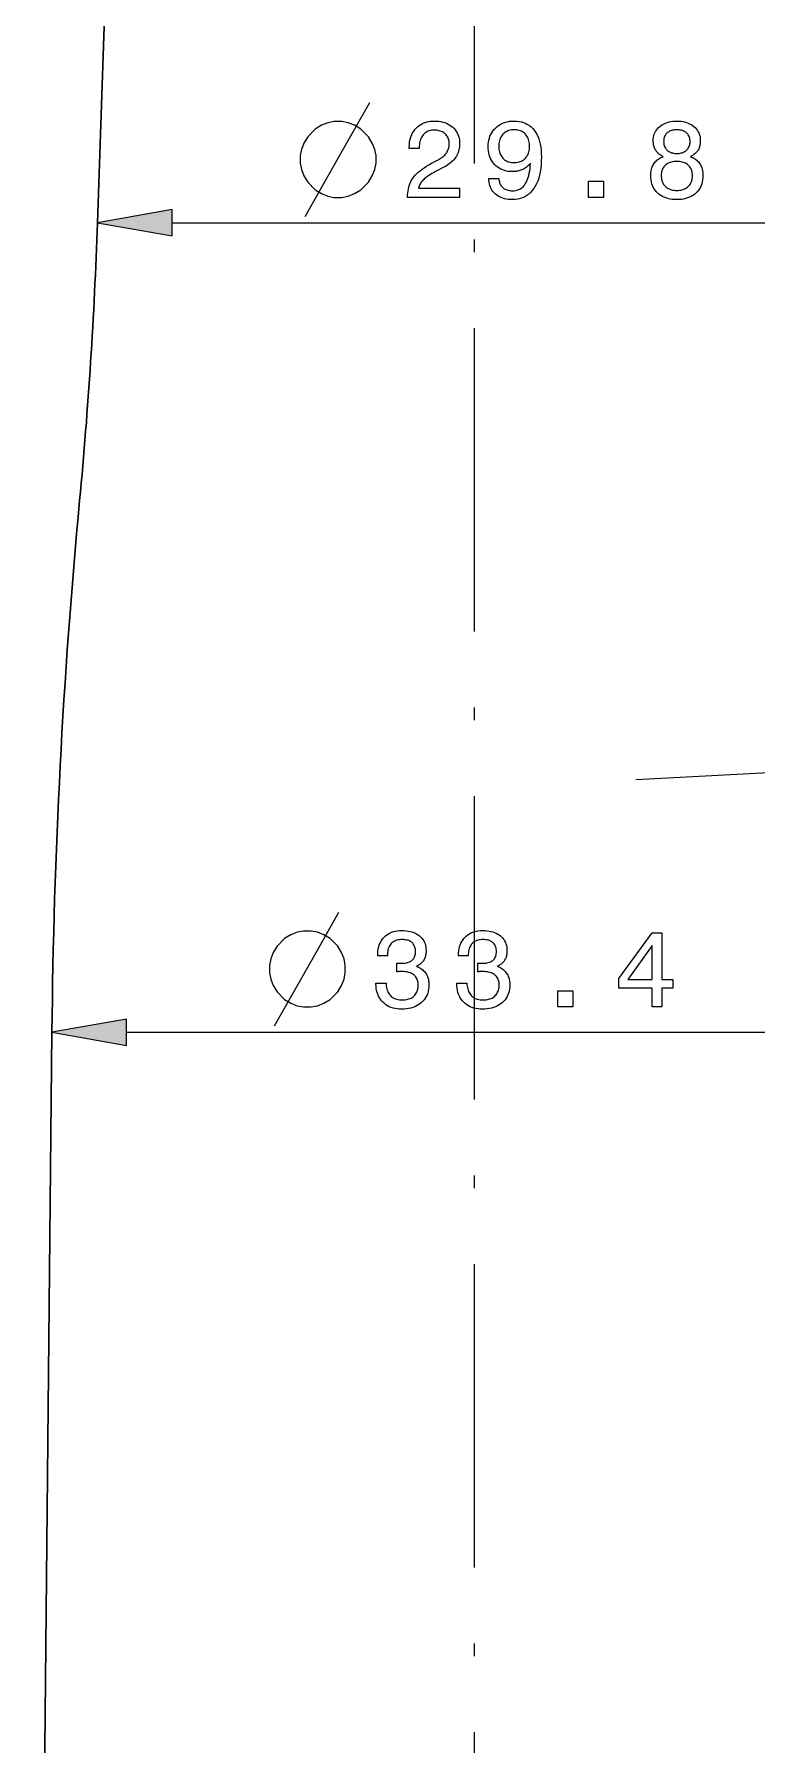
# Model space of a CAD drawing. Extents: x 0 to 297, y 0 to 420.
# Drawn here: x 130.6 to 159.1, y 213.2 to 280.9 of the extents above; entities that cross this region are included whole.
import ezdxf

# ---------------------------------------------------------------- set-up
doc = ezdxf.new("R2010")
doc.units = 0
doc.linetypes.add('DASHDOT', pattern=[18.5, 12, -3, 0.5, -3])

msp = doc.modelspace()

# ---------------------------------------------------------------- linework, layer by layer
at = {"color": 7, "linetype": 'DASHDOT', "lineweight": 13}
msp.add_line((147.963, 343.239), (147.963, 112.248), dxfattribs=at)
at = {"color": 7, "lineweight": 30}
for p, q in [((135.263, 338.402), (133.063, 273.402)), ((131.263, 241.402), (130.563, 171.402))]:
    msp.add_line(p, q, dxfattribs=at)
at = {"color": 7, "lineweight": 13}
for p, q in [((136.018, 273.402), (159.909, 273.402)), ((134.218, 241.402), (161.709, 241.402))]:
    msp.add_line(p, q, dxfattribs=at)
at = {"color": 7, "lineweight": 13, "ltscale": 0.25}
msp.add_line((154.35, 251.393), (164.337, 251.913), dxfattribs=at)
at = {"color": 7, "lineweight": 13}
for points in [[(141.278, 273.652), (142.978, 276.652), (143.828, 278.152)], [(140.064, 241.652), (141.764, 244.652), (142.614, 246.152)]]:
    msp.add_lwpolyline(points, dxfattribs=at)
for points in [[(142.728, 277.402), (142.428, 277.402), (142.178, 277.352), (141.928, 277.252), (141.678, 277.102), (141.378, 276.802), (141.228, 276.552), (141.128, 276.302), (141.078, 276.052), (141.078, 275.752), (141.128, 275.502), (141.228, 275.252), (141.378, 275.002), (141.678, 274.702), (141.928, 274.552), (142.178, 274.452), (142.428, 274.402), (142.728, 274.402), (142.978, 274.452), (143.228, 274.552), (143.478, 274.702), (143.778, 275.002), (143.928, 275.252), (144.028, 275.502), (144.078, 275.752), (144.078, 276.052), (144.028, 276.302), (143.928, 276.552), (143.778, 276.802), (143.478, 277.102), (143.228, 277.252), (142.978, 277.352)], [(145.325, 274.402), (145.325, 274.414), (145.327, 274.502), (145.333, 274.586), (145.344, 274.668), (145.358, 274.747), (145.377, 274.822), (145.399, 274.895), (145.426, 274.965), (145.457, 275.032), (145.492, 275.096), (145.532, 275.157), (145.576, 275.217), (145.628, 275.276), (145.685, 275.336), (145.75, 275.395), (145.821, 275.454), (145.899, 275.513), (145.984, 275.572), (146.075, 275.631), (146.173, 275.69), (146.278, 275.749), (146.533, 275.888), (146.578, 275.913), (146.62, 275.939), (146.66, 275.965), (146.697, 275.992), (146.732, 276.02), (146.764, 276.048), (146.794, 276.077), (146.821, 276.106), (146.846, 276.136), (146.868, 276.167), (146.888, 276.199), (146.906, 276.231), (146.922, 276.265), (146.936, 276.3), (146.947, 276.336), (146.957, 276.372), (146.964, 276.41), (146.969, 276.45), (146.973, 276.49), (146.974, 276.531), (146.972, 276.578), (146.967, 276.622), (146.959, 276.666), (146.947, 276.707), (146.933, 276.746), (146.915, 276.784), (146.894, 276.819), (146.869, 276.853), (146.841, 276.885), (146.81, 276.916), (146.776, 276.943), (146.74, 276.968), (146.702, 276.99), (146.662, 277.009), (146.619, 277.025), (146.574, 277.039), (146.527, 277.049), (146.478, 277.056), (146.426, 277.061), (146.373, 277.062), (146.319, 277.06), (146.269, 277.055), (146.22, 277.045), (146.174, 277.032), (146.129, 277.016), (146.088, 276.995), (146.048, 276.971), (146.011, 276.943), (145.976, 276.912), (145.944, 276.877), (145.914, 276.838), (145.887, 276.797), (145.864, 276.753), (145.843, 276.706), (145.826, 276.656), (145.812, 276.604), (145.801, 276.549), (145.793, 276.491), (145.788, 276.43), (145.787, 276.366), (145.787, 276.331), (145.395, 276.331), (145.395, 276.392), (145.397, 276.485), (145.405, 276.574), (145.419, 276.659), (145.438, 276.74), (145.462, 276.817), (145.492, 276.89), (145.527, 276.959), (145.567, 277.025), (145.613, 277.086), (145.664, 277.143), (145.72, 277.196), (145.78, 277.243), (145.844, 277.285), (145.911, 277.321), (145.982, 277.351), (146.057, 277.376), (146.136, 277.396), (146.219, 277.409), (146.305, 277.418), (146.396, 277.421), (146.483, 277.418), (146.566, 277.411), (146.646, 277.398), (146.723, 277.381), (146.796, 277.359), (146.866, 277.332), (146.933, 277.3), (146.996, 277.263), (147.055, 277.221), (147.112, 277.174), (147.164, 277.123), (147.21, 277.069), (147.251, 277.012), (147.286, 276.952), (147.316, 276.889), (147.341, 276.822), (147.36, 276.753), (147.374, 276.681), (147.382, 276.605), (147.385, 276.527), (147.383, 276.465), (147.378, 276.406), (147.37, 276.348), (147.359, 276.291), (147.345, 276.236), (147.327, 276.182), (147.306, 276.13), (147.282, 276.08), (147.255, 276.031), (147.224, 275.984), (147.191, 275.938), (147.154, 275.893), (147.113, 275.85), (147.069, 275.807), (147.022, 275.766), (146.971, 275.727), (146.917, 275.688), (146.86, 275.651), (146.799, 275.615), (146.735, 275.58), (146.482, 275.451), (146.412, 275.414), (146.346, 275.378), (146.284, 275.342), (146.227, 275.307), (146.173, 275.273), (146.123, 275.239), (146.077, 275.206), (146.036, 275.174), (145.998, 275.143), (145.965, 275.112), (145.934, 275.081), (145.906, 275.05), (145.88, 275.018), (145.856, 274.985), (145.834, 274.951), (145.815, 274.917), (145.797, 274.882), (145.782, 274.846), (145.768, 274.81), (145.757, 274.773), (147.385, 274.773), (147.385, 274.402)], [(148.54, 275.144), (148.936, 275.144), (148.94, 275.1), (148.946, 275.057), (148.955, 275.017), (148.966, 274.979), (148.98, 274.943), (148.996, 274.909), (149.016, 274.876), (149.038, 274.846), (149.062, 274.818), (149.089, 274.792), (149.119, 274.768), (149.15, 274.746), (149.184, 274.727), (149.219, 274.711), (149.257, 274.697), (149.297, 274.685), (149.339, 274.676), (149.382, 274.67), (149.428, 274.666), (149.476, 274.665), (149.54, 274.668), (149.601, 274.676), (149.66, 274.689), (149.715, 274.708), (149.766, 274.732), (149.815, 274.762), (149.861, 274.797), (149.904, 274.837), (149.943, 274.883), (149.98, 274.934), (150.013, 274.99), (150.044, 275.053), (150.072, 275.12), (150.097, 275.194), (150.119, 275.273), (150.138, 275.358), (150.154, 275.448), (150.167, 275.544), (150.177, 275.646), (150.184, 275.753), (150.159, 275.721), (150.132, 275.69), (150.104, 275.661), (150.074, 275.634), (150.044, 275.608), (150.013, 275.584), (149.98, 275.562), (149.947, 275.541), (149.912, 275.522), (149.877, 275.504), (149.84, 275.488), (149.802, 275.474), (149.764, 275.461), (149.725, 275.45), (149.685, 275.441), (149.644, 275.433), (149.602, 275.427), (149.56, 275.423), (149.516, 275.421), (149.472, 275.42), (149.388, 275.423), (149.308, 275.431), (149.231, 275.444), (149.157, 275.464), (149.086, 275.488), (149.018, 275.518), (148.954, 275.554), (148.893, 275.595), (148.835, 275.641), (148.78, 275.693), (148.73, 275.749), (148.685, 275.809), (148.645, 275.872), (148.61, 275.939), (148.581, 276.009), (148.557, 276.083), (148.539, 276.16), (148.525, 276.241), (148.517, 276.325), (148.515, 276.413), (148.518, 276.501), (148.526, 276.586), (148.54, 276.667), (148.56, 276.745), (148.585, 276.819), (148.616, 276.891), (148.653, 276.958), (148.695, 277.023), (148.743, 277.084), (148.796, 277.141), (148.854, 277.194), (148.916, 277.242), (148.981, 277.284), (149.049, 277.32), (149.121, 277.351), (149.196, 277.376), (149.275, 277.395), (149.358, 277.409), (149.444, 277.418), (149.533, 277.421), (149.635, 277.417), (149.733, 277.406), (149.826, 277.388), (149.914, 277.362), (149.996, 277.329), (150.074, 277.289), (150.148, 277.242), (150.216, 277.187), (150.279, 277.125), (150.337, 277.056), (150.39, 276.98), (150.438, 276.897), (150.48, 276.808), (150.516, 276.712), (150.547, 276.61), (150.572, 276.502), (150.591, 276.387), (150.605, 276.266), (150.614, 276.138), (150.617, 276.004), (150.614, 275.845), (150.605, 275.694), (150.59, 275.55), (150.569, 275.414), (150.542, 275.285), (150.51, 275.164), (150.471, 275.05), (150.426, 274.944), (150.376, 274.845), (150.319, 274.754), (150.257, 274.67), (150.19, 274.596), (150.118, 274.53), (150.041, 274.473), (149.959, 274.425), (149.872, 274.385), (149.779, 274.355), (149.682, 274.333), (149.579, 274.319), (149.472, 274.315), (149.388, 274.317), (149.308, 274.324), (149.232, 274.335), (149.159, 274.351), (149.089, 274.371), (149.023, 274.396), (148.96, 274.426), (148.901, 274.459), (148.845, 274.498), (148.793, 274.541), (148.745, 274.587), (148.702, 274.637), (148.664, 274.69), (148.631, 274.745), (148.603, 274.804), (148.58, 274.866), (148.563, 274.931), (148.55, 274.999), (148.543, 275.07)], [(155.436, 276.016), (155.397, 276.035), (155.361, 276.055), (155.326, 276.077), (155.293, 276.099), (155.263, 276.123), (155.234, 276.149), (155.207, 276.175), (155.182, 276.203), (155.16, 276.233), (155.139, 276.263), (155.12, 276.295), (155.103, 276.328), (155.088, 276.363), (155.075, 276.399), (155.064, 276.437), (155.055, 276.476), (155.049, 276.517), (155.044, 276.559), (155.041, 276.602), (155.04, 276.647), (155.042, 276.714), (155.05, 276.779), (155.063, 276.841), (155.081, 276.901), (155.104, 276.958), (155.133, 277.013), (155.166, 277.065), (155.205, 277.114), (155.249, 277.161), (155.298, 277.205), (155.351, 277.246), (155.407, 277.283), (155.467, 277.315), (155.53, 277.343), (155.595, 277.367), (155.664, 277.386), (155.736, 277.401), (155.812, 277.412), (155.89, 277.418), (155.971, 277.421), (156.053, 277.418), (156.132, 277.412), (156.207, 277.401), (156.28, 277.386), (156.349, 277.367), (156.414, 277.343), (156.477, 277.315), (156.536, 277.283), (156.592, 277.246), (156.645, 277.205), (156.694, 277.161), (156.737, 277.114), (156.776, 277.065), (156.809, 277.013), (156.837, 276.958), (156.86, 276.901), (156.878, 276.841), (156.891, 276.779), (156.899, 276.714), (156.901, 276.647), (156.9, 276.602), (156.897, 276.558), (156.892, 276.516), (156.886, 276.475), (156.877, 276.435), (156.866, 276.398), (156.854, 276.361), (156.839, 276.326), (156.823, 276.293), (156.804, 276.261), (156.784, 276.23), (156.761, 276.201), (156.737, 276.173), (156.71, 276.147), (156.681, 276.122), (156.651, 276.098), (156.618, 276.076), (156.583, 276.055), (156.546, 276.035), (156.507, 276.016), (156.555, 275.997), (156.601, 275.975), (156.644, 275.952), (156.685, 275.926), (156.723, 275.899), (156.759, 275.869), (156.793, 275.838), (156.824, 275.805), (156.853, 275.769), (156.879, 275.732), (156.903, 275.693), (156.924, 275.652), (156.943, 275.609), (156.959, 275.565), (156.973, 275.518), (156.984, 275.47), (156.993, 275.421), (156.999, 275.37), (157.003, 275.316), (157.004, 275.262), (157.002, 275.177), (156.993, 275.096), (156.979, 275.018), (156.96, 274.944), (156.935, 274.873), (156.904, 274.806), (156.868, 274.742), (156.826, 274.682), (156.778, 274.625), (156.725, 274.572), (156.667, 274.523), (156.606, 274.48), (156.54, 274.441), (156.47, 274.408), (156.397, 274.379), (156.32, 274.356), (156.239, 274.338), (156.153, 274.325), (156.064, 274.318), (155.971, 274.315), (155.879, 274.318), (155.79, 274.325), (155.704, 274.338), (155.623, 274.356), (155.546, 274.379), (155.473, 274.408), (155.403, 274.441), (155.338, 274.48), (155.276, 274.523), (155.219, 274.572), (155.166, 274.625), (155.119, 274.682), (155.077, 274.742), (155.041, 274.806), (155.01, 274.873), (154.985, 274.944), (154.966, 275.018), (154.952, 275.096), (154.943, 275.177), (154.941, 275.262), (154.942, 275.316), (154.946, 275.37), (154.952, 275.421), (154.961, 275.47), (154.972, 275.518), (154.986, 275.565), (155.002, 275.609), (155.021, 275.652), (155.042, 275.693), (155.066, 275.732), (155.092, 275.769), (155.121, 275.805), (155.152, 275.838), (155.185, 275.869), (155.221, 275.899), (155.259, 275.926), (155.3, 275.952), (155.343, 275.975), (155.388, 275.997)], [(148.932, 276.417), (148.934, 276.36), (148.939, 276.305), (148.947, 276.253), (148.958, 276.203), (148.972, 276.155), (148.99, 276.11), (149.011, 276.067), (149.035, 276.026), (149.063, 275.988), (149.093, 275.952), (149.127, 275.919), (149.162, 275.89), (149.2, 275.863), (149.239, 275.841), (149.281, 275.822), (149.324, 275.806), (149.37, 275.794), (149.418, 275.785), (149.468, 275.78), (149.52, 275.778), (149.578, 275.78), (149.633, 275.785), (149.686, 275.794), (149.736, 275.806), (149.784, 275.821), (149.829, 275.84), (149.871, 275.862), (149.911, 275.888), (149.948, 275.917), (149.983, 275.95), (150.015, 275.986), (150.043, 276.024), (150.069, 276.065), (150.09, 276.108), (150.109, 276.154), (150.124, 276.202), (150.136, 276.253), (150.144, 276.307), (150.149, 276.363), (150.151, 276.421), (150.149, 276.48), (150.144, 276.537), (150.136, 276.591), (150.124, 276.643), (150.109, 276.692), (150.09, 276.739), (150.069, 276.783), (150.043, 276.825), (150.015, 276.864), (149.983, 276.901), (149.948, 276.935), (149.911, 276.965), (149.872, 276.992), (149.831, 277.015), (149.787, 277.034), (149.741, 277.05), (149.692, 277.063), (149.641, 277.072), (149.588, 277.077), (149.533, 277.079), (149.48, 277.077), (149.429, 277.072), (149.38, 277.063), (149.334, 277.05), (149.289, 277.033), (149.247, 277.013), (149.206, 276.99), (149.168, 276.962), (149.132, 276.931), (149.098, 276.897), (149.066, 276.859), (149.038, 276.819), (149.013, 276.777), (148.992, 276.732), (148.973, 276.686), (148.959, 276.636), (148.947, 276.585), (148.939, 276.531), (148.934, 276.475)], [(155.451, 276.613), (155.452, 276.571), (155.456, 276.53), (155.464, 276.492), (155.473, 276.455), (155.486, 276.419), (155.502, 276.385), (155.52, 276.353), (155.542, 276.323), (155.566, 276.294), (155.593, 276.267), (155.622, 276.242), (155.654, 276.22), (155.687, 276.201), (155.722, 276.184), (155.759, 276.169), (155.798, 276.158), (155.838, 276.148), (155.881, 276.142), (155.925, 276.138), (155.971, 276.137), (156.018, 276.138), (156.063, 276.142), (156.106, 276.148), (156.147, 276.158), (156.186, 276.169), (156.223, 276.184), (156.258, 276.201), (156.291, 276.22), (156.323, 276.242), (156.352, 276.267), (156.379, 276.294), (156.403, 276.323), (156.425, 276.353), (156.443, 276.385), (156.459, 276.419), (156.472, 276.455), (156.481, 276.492), (156.489, 276.53), (156.493, 276.571), (156.494, 276.613), (156.493, 276.655), (156.489, 276.695), (156.482, 276.734), (156.472, 276.77), (156.46, 276.805), (156.444, 276.838), (156.426, 276.869), (156.405, 276.898), (156.382, 276.926), (156.355, 276.951), (156.326, 276.975), (156.295, 276.996), (156.262, 277.014), (156.227, 277.03), (156.19, 277.044), (156.15, 277.055), (156.109, 277.064), (156.065, 277.07), (156.019, 277.074), (155.971, 277.075), (155.924, 277.074), (155.879, 277.07), (155.835, 277.064), (155.794, 277.055), (155.755, 277.044), (155.718, 277.03), (155.683, 277.014), (155.65, 276.996), (155.619, 276.975), (155.59, 276.951), (155.563, 276.926), (155.54, 276.898), (155.519, 276.869), (155.501, 276.838), (155.486, 276.805), (155.473, 276.77), (155.463, 276.734), (155.456, 276.695), (155.452, 276.655)], [(155.356, 275.27), (155.358, 275.216), (155.362, 275.165), (155.371, 275.116), (155.382, 275.069), (155.397, 275.025), (155.415, 274.983), (155.437, 274.943), (155.462, 274.905), (155.49, 274.87), (155.521, 274.837), (155.556, 274.807), (155.592, 274.78), (155.631, 274.756), (155.673, 274.735), (155.717, 274.718), (155.763, 274.703), (155.811, 274.692), (155.862, 274.684), (155.916, 274.679), (155.971, 274.678), (156.028, 274.679), (156.081, 274.684), (156.133, 274.692), (156.181, 274.703), (156.228, 274.718), (156.272, 274.735), (156.313, 274.756), (156.353, 274.78), (156.389, 274.807), (156.424, 274.837), (156.455, 274.87), (156.483, 274.905), (156.508, 274.943), (156.53, 274.983), (156.548, 275.025), (156.563, 275.069), (156.574, 275.116), (156.583, 275.165), (156.588, 275.216), (156.589, 275.27), (156.588, 275.32), (156.583, 275.368), (156.574, 275.414), (156.563, 275.457), (156.548, 275.499), (156.53, 275.538), (156.509, 275.575), (156.484, 275.61), (156.456, 275.643), (156.425, 275.674), (156.391, 275.702), (156.354, 275.727), (156.315, 275.75), (156.273, 275.769), (156.229, 275.785), (156.183, 275.799), (156.134, 275.809), (156.082, 275.817), (156.028, 275.821), (155.971, 275.822), (155.915, 275.821), (155.862, 275.817), (155.81, 275.809), (155.762, 275.799), (155.715, 275.785), (155.671, 275.769), (155.63, 275.75), (155.591, 275.727), (155.554, 275.702), (155.52, 275.674), (155.489, 275.643), (155.461, 275.61), (155.436, 275.575), (155.415, 275.538), (155.397, 275.499), (155.382, 275.457), (155.371, 275.414), (155.362, 275.368), (155.357, 275.32)], [(152.476, 274.402), (152.476, 275.045), (153.073, 275.045), (153.073, 274.402)], [(136.018, 273.922), (133.063, 273.402), (136.018, 272.881)], [(141.514, 245.402), (141.214, 245.402), (140.964, 245.352), (140.714, 245.252), (140.464, 245.102), (140.164, 244.802), (140.014, 244.552), (139.914, 244.302), (139.864, 244.052), (139.864, 243.752), (139.914, 243.502), (140.014, 243.252), (140.164, 243.002), (140.464, 242.702), (140.714, 242.552), (140.964, 242.452), (141.214, 242.402), (141.514, 242.402), (141.764, 242.452), (142.014, 242.552), (142.264, 242.702), (142.564, 243.002), (142.714, 243.252), (142.814, 243.502), (142.864, 243.752), (142.864, 244.052), (142.814, 244.302), (142.714, 244.552), (142.564, 244.802), (142.264, 245.102), (142.014, 245.252), (141.764, 245.352)], [(144.075, 243.342), (144.474, 243.342), (144.476, 243.28), (144.482, 243.221), (144.492, 243.165), (144.504, 243.112), (144.52, 243.061), (144.539, 243.014), (144.561, 242.969), (144.587, 242.927), (144.616, 242.888), (144.647, 242.852), (144.682, 242.819), (144.72, 242.789), (144.76, 242.763), (144.803, 242.74), (144.849, 242.721), (144.897, 242.706), (144.948, 242.693), (145.001, 242.685), (145.058, 242.679), (145.117, 242.678), (145.174, 242.679), (145.23, 242.684), (145.282, 242.692), (145.333, 242.703), (145.38, 242.717), (145.426, 242.735), (145.468, 242.755), (145.508, 242.779), (145.546, 242.806), (145.581, 242.836), (145.614, 242.869), (145.642, 242.904), (145.668, 242.941), (145.69, 242.981), (145.709, 243.023), (145.724, 243.068), (145.736, 243.115), (145.744, 243.164), (145.749, 243.216), (145.751, 243.27), (145.749, 243.319), (145.744, 243.366), (145.736, 243.411), (145.724, 243.453), (145.709, 243.493), (145.691, 243.531), (145.669, 243.567), (145.644, 243.601), (145.615, 243.632), (145.583, 243.661), (145.549, 243.688), (145.511, 243.712), (145.471, 243.733), (145.428, 243.751), (145.382, 243.766), (145.333, 243.779), (145.282, 243.789), (145.228, 243.796), (145.172, 243.8), (145.112, 243.801), (145.104, 243.801), (145.095, 243.801), (145.087, 243.801), (145.078, 243.801), (145.069, 243.801), (145.06, 243.801), (145.051, 243.8), (145.042, 243.8), (145.033, 243.8), (145.024, 243.799), (145.014, 243.799), (145.004, 243.798), (144.993, 243.798), (144.982, 243.797), (144.97, 243.797), (144.957, 243.796), (144.944, 243.795), (144.931, 243.795), (144.916, 243.794), (144.901, 243.793), (144.901, 244.132), (144.911, 244.132), (144.92, 244.132), (144.929, 244.131), (144.938, 244.131), (144.947, 244.131), (144.956, 244.13), (144.964, 244.13), (144.973, 244.13), (144.982, 244.129), (144.99, 244.129), (144.998, 244.129), (145.007, 244.129), (145.015, 244.129), (145.023, 244.129), (145.031, 244.128), (145.038, 244.128), (145.046, 244.128), (145.053, 244.128), (145.061, 244.128), (145.068, 244.128), (145.125, 244.129), (145.178, 244.133), (145.229, 244.139), (145.277, 244.147), (145.321, 244.157), (145.363, 244.17), (145.401, 244.184), (145.437, 244.202), (145.47, 244.221), (145.499, 244.243), (145.526, 244.267), (145.55, 244.294), (145.571, 244.323), (145.589, 244.354), (145.604, 244.388), (145.617, 244.425), (145.627, 244.463), (145.634, 244.504), (145.638, 244.548), (145.639, 244.594), (145.638, 244.639), (145.634, 244.681), (145.627, 244.721), (145.618, 244.759), (145.605, 244.795), (145.59, 244.829), (145.573, 244.861), (145.552, 244.891), (145.529, 244.919), (145.503, 244.944), (145.475, 244.967), (145.444, 244.988), (145.411, 245.006), (145.376, 245.022), (145.338, 245.036), (145.297, 245.047), (145.255, 245.055), (145.21, 245.061), (145.162, 245.065), (145.112, 245.066), (145.056, 245.065), (145.003, 245.06), (144.953, 245.052), (144.905, 245.04), (144.86, 245.026), (144.818, 245.008), (144.779, 244.987), (144.742, 244.962), (144.708, 244.935), (144.677, 244.904), (144.649, 244.87), (144.623, 244.833), (144.601, 244.793), (144.582, 244.75), (144.565, 244.704), (144.552, 244.655), (144.542, 244.602), (144.534, 244.547), (144.53, 244.489), (144.528, 244.428), (144.145, 244.428), (144.145, 244.457), (144.147, 244.543), (144.155, 244.626), (144.168, 244.705), (144.186, 244.781), (144.209, 244.853), (144.237, 244.921), (144.27, 244.986), (144.309, 245.047), (144.352, 245.105), (144.401, 245.159), (144.454, 245.209), (144.51, 245.253), (144.571, 245.292), (144.634, 245.326), (144.701, 245.355), (144.772, 245.379), (144.847, 245.397), (144.925, 245.41), (145.006, 245.418), (145.091, 245.421), (145.181, 245.418), (145.267, 245.412), (145.348, 245.401), (145.426, 245.386), (145.499, 245.367), (145.568, 245.344), (145.633, 245.316), (145.694, 245.284), (145.751, 245.248), (145.804, 245.208), (145.852, 245.163), (145.895, 245.116), (145.933, 245.065), (145.966, 245.01), (145.994, 244.952), (146.016, 244.891), (146.034, 244.827), (146.047, 244.759), (146.054, 244.688), (146.057, 244.613), (146.056, 244.57), (146.053, 244.529), (146.048, 244.488), (146.041, 244.449), (146.033, 244.412), (146.022, 244.375), (146.01, 244.34), (145.995, 244.306), (145.979, 244.273), (145.961, 244.242), (145.941, 244.212), (145.919, 244.183), (145.895, 244.156), (145.869, 244.131), (145.842, 244.107), (145.813, 244.084), (145.782, 244.063), (145.749, 244.043), (145.714, 244.025), (145.677, 244.008), (145.725, 243.989), (145.77, 243.969), (145.812, 243.946), (145.853, 243.921), (145.891, 243.895), (145.926, 243.866), (145.959, 243.835), (145.99, 243.803), (146.019, 243.768), (146.045, 243.732), (146.069, 243.693), (146.09, 243.653), (146.109, 243.611), (146.125, 243.568), (146.139, 243.523), (146.151, 243.476), (146.159, 243.427), (146.166, 243.376), (146.169, 243.324), (146.171, 243.27), (146.168, 243.185), (146.159, 243.104), (146.144, 243.026), (146.123, 242.952), (146.097, 242.881), (146.064, 242.813), (146.026, 242.749), (145.982, 242.688), (145.932, 242.631), (145.875, 242.577), (145.815, 242.527), (145.75, 242.482), (145.681, 242.443), (145.608, 242.409), (145.532, 242.38), (145.451, 242.357), (145.367, 242.339), (145.279, 242.326), (145.187, 242.318), (145.091, 242.315), (145, 242.318), (144.913, 242.326), (144.83, 242.34), (144.75, 242.359), (144.674, 242.383), (144.602, 242.413), (144.534, 242.448), (144.469, 242.489), (144.408, 242.535), (144.351, 242.587), (144.299, 242.643), (144.252, 242.703), (144.21, 242.767), (144.174, 242.834), (144.144, 242.904), (144.119, 242.979), (144.1, 243.057), (144.086, 243.138), (144.078, 243.223), (144.075, 243.312)], [(147.273, 243.342), (147.672, 243.342), (147.675, 243.28), (147.681, 243.221), (147.69, 243.165), (147.703, 243.112), (147.718, 243.061), (147.737, 243.014), (147.76, 242.969), (147.785, 242.927), (147.814, 242.888), (147.846, 242.852), (147.88, 242.819), (147.918, 242.789), (147.958, 242.763), (148.001, 242.74), (148.047, 242.721), (148.095, 242.706), (148.146, 242.693), (148.199, 242.685), (148.256, 242.679), (148.315, 242.678), (148.372, 242.679), (148.428, 242.684), (148.48, 242.692), (148.531, 242.703), (148.578, 242.717), (148.624, 242.735), (148.666, 242.755), (148.707, 242.779), (148.744, 242.806), (148.78, 242.836), (148.812, 242.869), (148.841, 242.904), (148.866, 242.941), (148.888, 242.981), (148.907, 243.023), (148.922, 243.068), (148.934, 243.115), (148.942, 243.164), (148.948, 243.216), (148.949, 243.27), (148.948, 243.319), (148.943, 243.366), (148.934, 243.411), (148.922, 243.453), (148.907, 243.493), (148.889, 243.531), (148.867, 243.567), (148.842, 243.601), (148.814, 243.632), (148.782, 243.661), (148.747, 243.688), (148.709, 243.712), (148.669, 243.733), (148.626, 243.751), (148.58, 243.766), (148.532, 243.779), (148.48, 243.789), (148.426, 243.796), (148.37, 243.8), (148.31, 243.801), (148.302, 243.801), (148.293, 243.801), (148.285, 243.801), (148.276, 243.801), (148.267, 243.801), (148.258, 243.801), (148.249, 243.8), (148.24, 243.8), (148.231, 243.8), (148.222, 243.799), (148.212, 243.799), (148.202, 243.798), (148.191, 243.798), (148.18, 243.797), (148.168, 243.797), (148.156, 243.796), (148.143, 243.795), (148.129, 243.795), (148.115, 243.794), (148.1, 243.793), (148.1, 244.132), (148.109, 244.132), (148.118, 244.132), (148.127, 244.131), (148.136, 244.131), (148.145, 244.131), (148.154, 244.13), (148.163, 244.13), (148.171, 244.13), (148.18, 244.129), (148.188, 244.129), (148.197, 244.129), (148.205, 244.129), (148.213, 244.129), (148.221, 244.129), (148.229, 244.128), (148.237, 244.128), (148.244, 244.128), (148.252, 244.128), (148.259, 244.128), (148.266, 244.128), (148.323, 244.129), (148.377, 244.133), (148.427, 244.139), (148.475, 244.147), (148.519, 244.157), (148.561, 244.17), (148.6, 244.184), (148.635, 244.202), (148.668, 244.221), (148.697, 244.243), (148.724, 244.267), (148.748, 244.294), (148.769, 244.323), (148.787, 244.354), (148.802, 244.388), (148.815, 244.425), (148.825, 244.463), (148.832, 244.504), (148.836, 244.548), (148.838, 244.594), (148.836, 244.639), (148.832, 244.681), (148.825, 244.721), (148.816, 244.759), (148.804, 244.795), (148.789, 244.829), (148.771, 244.861), (148.751, 244.891), (148.727, 244.919), (148.702, 244.944), (148.673, 244.967), (148.642, 244.988), (148.609, 245.006), (148.574, 245.022), (148.536, 245.036), (148.495, 245.047), (148.453, 245.055), (148.408, 245.061), (148.36, 245.065), (148.31, 245.066), (148.255, 245.065), (148.201, 245.06), (148.151, 245.052), (148.103, 245.04), (148.058, 245.026), (148.016, 245.008), (147.977, 244.987), (147.94, 244.962), (147.906, 244.935), (147.875, 244.904), (147.847, 244.87), (147.822, 244.833), (147.799, 244.793), (147.78, 244.75), (147.764, 244.704), (147.75, 244.655), (147.74, 244.602), (147.732, 244.547), (147.728, 244.489), (147.727, 244.428), (147.343, 244.428), (147.343, 244.457), (147.345, 244.543), (147.353, 244.626), (147.366, 244.705), (147.384, 244.781), (147.407, 244.853), (147.435, 244.921), (147.468, 244.986), (147.507, 245.047), (147.55, 245.105), (147.599, 245.159), (147.652, 245.209), (147.709, 245.253), (147.769, 245.292), (147.832, 245.326), (147.9, 245.355), (147.97, 245.379), (148.045, 245.397), (148.123, 245.41), (148.204, 245.418), (148.289, 245.421), (148.379, 245.418), (148.465, 245.412), (148.547, 245.401), (148.624, 245.386), (148.697, 245.367), (148.767, 245.344), (148.832, 245.316), (148.893, 245.284), (148.949, 245.248), (149.002, 245.208), (149.05, 245.163), (149.093, 245.116), (149.131, 245.065), (149.164, 245.01), (149.192, 244.952), (149.214, 244.891), (149.232, 244.827), (149.245, 244.759), (149.252, 244.688), (149.255, 244.613), (149.254, 244.57), (149.251, 244.529), (149.246, 244.488), (149.24, 244.449), (149.231, 244.412), (149.22, 244.375), (149.208, 244.34), (149.194, 244.306), (149.177, 244.273), (149.159, 244.242), (149.139, 244.212), (149.117, 244.183), (149.093, 244.156), (149.068, 244.131), (149.04, 244.107), (149.011, 244.084), (148.98, 244.063), (148.947, 244.043), (148.912, 244.025), (148.875, 244.008), (148.923, 243.989), (148.968, 243.969), (149.01, 243.946), (149.051, 243.921), (149.089, 243.895), (149.124, 243.866), (149.158, 243.835), (149.189, 243.803), (149.217, 243.768), (149.243, 243.732), (149.267, 243.693), (149.289, 243.653), (149.307, 243.611), (149.324, 243.568), (149.337, 243.523), (149.349, 243.476), (149.358, 243.427), (149.364, 243.376), (149.368, 243.324), (149.369, 243.27), (149.366, 243.185), (149.357, 243.104), (149.342, 243.026), (149.322, 242.952), (149.295, 242.881), (149.263, 242.813), (149.224, 242.749), (149.18, 242.688), (149.13, 242.631), (149.074, 242.577), (149.013, 242.527), (148.948, 242.482), (148.879, 242.443), (148.807, 242.409), (148.73, 242.38), (148.65, 242.357), (148.565, 242.339), (148.477, 242.326), (148.385, 242.318), (148.289, 242.315), (148.199, 242.318), (148.111, 242.326), (148.028, 242.34), (147.948, 242.359), (147.872, 242.383), (147.8, 242.413), (147.732, 242.448), (147.667, 242.489), (147.607, 242.535), (147.549, 242.587), (147.497, 242.643), (147.45, 242.703), (147.409, 242.767), (147.373, 242.834), (147.342, 242.904), (147.317, 242.979), (147.298, 243.057), (147.284, 243.138), (147.276, 243.223), (147.273, 243.312)], [(154.996, 242.402), (154.996, 243.144), (153.678, 243.144), (153.678, 243.523), (154.991, 245.334), (155.384, 245.334), (155.384, 243.489), (155.812, 243.489), (155.812, 243.144), (155.384, 243.144), (155.384, 242.402)], [(154.041, 243.489), (154.996, 243.489), (154.996, 244.832)], [(151.262, 242.402), (151.262, 243.045), (151.859, 243.045), (151.859, 242.402)], [(134.218, 241.922), (131.263, 241.402), (134.218, 240.881)]]:
    msp.add_lwpolyline(points, close=True, dxfattribs=at)
at = {"color": 7, "lineweight": 30}
for centre, radius, start, end in [((-49.227, 279.571), 182.395, 354.60296, 358.0615), ((381.251, 238.902), 250, 174.60295, 179.42706)]:
    msp.add_arc(centre, radius, start, end, dxfattribs=at)
at = {"color": 7, "lineweight": 13}
for points in [[(136.018, 273.922), (133.063, 273.402), (136.018, 273.922), (136.018, 272.881)], [(134.218, 241.922), (131.263, 241.402), (134.218, 241.922), (134.218, 240.881)]]:
    msp.add_solid(points, dxfattribs=at)

doc.saveas('drawing.dxf')
